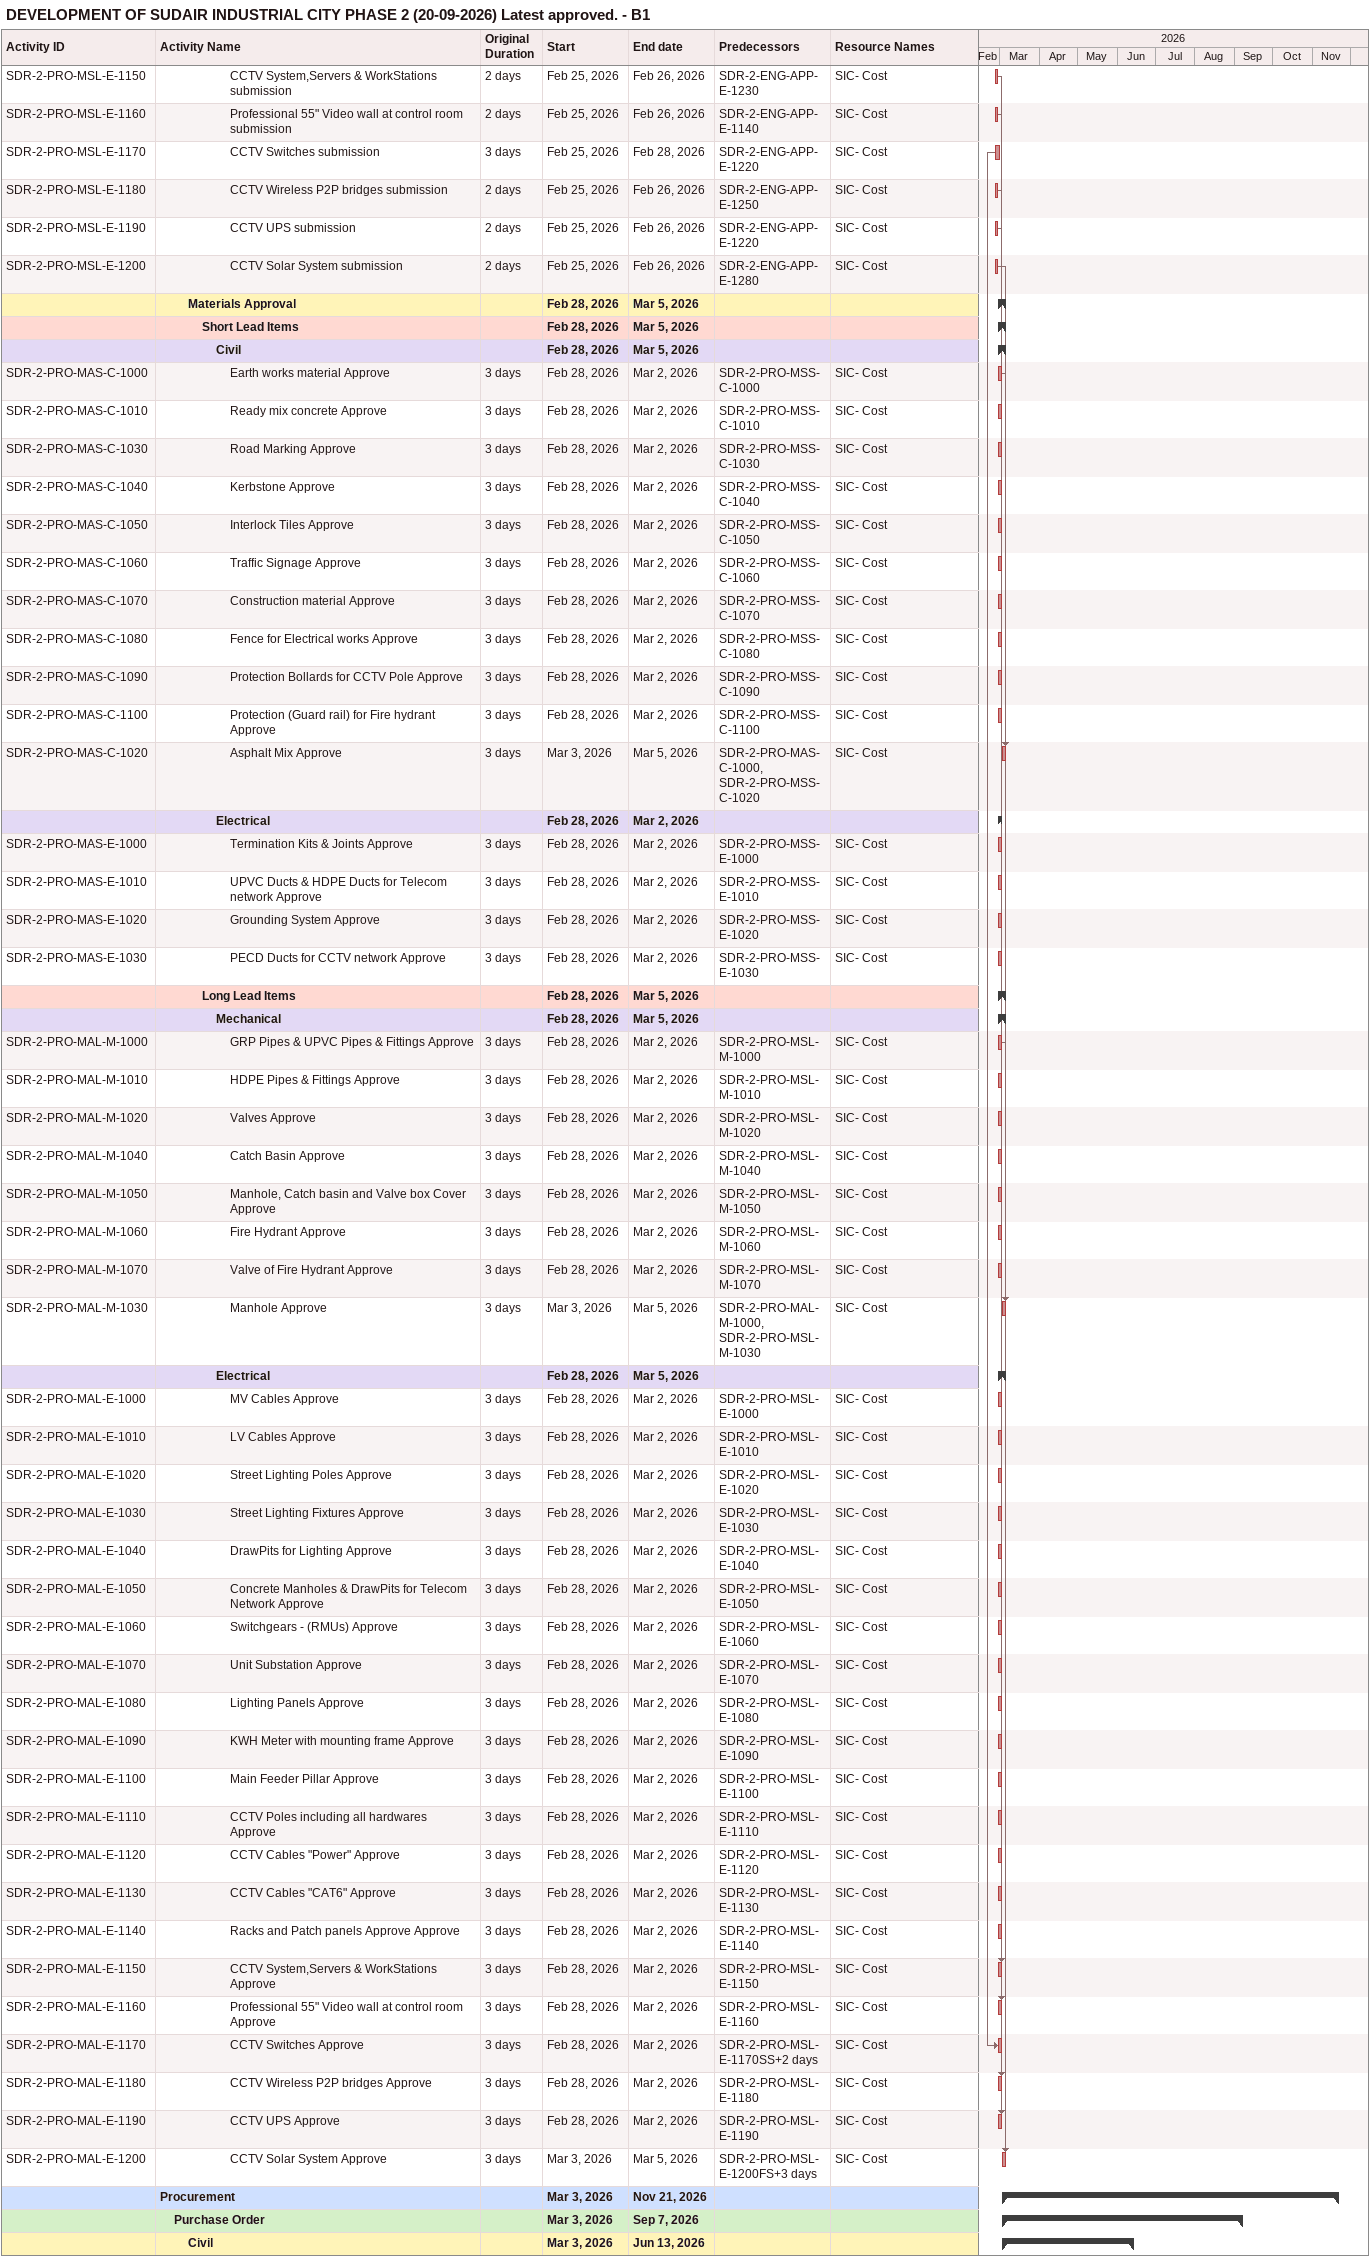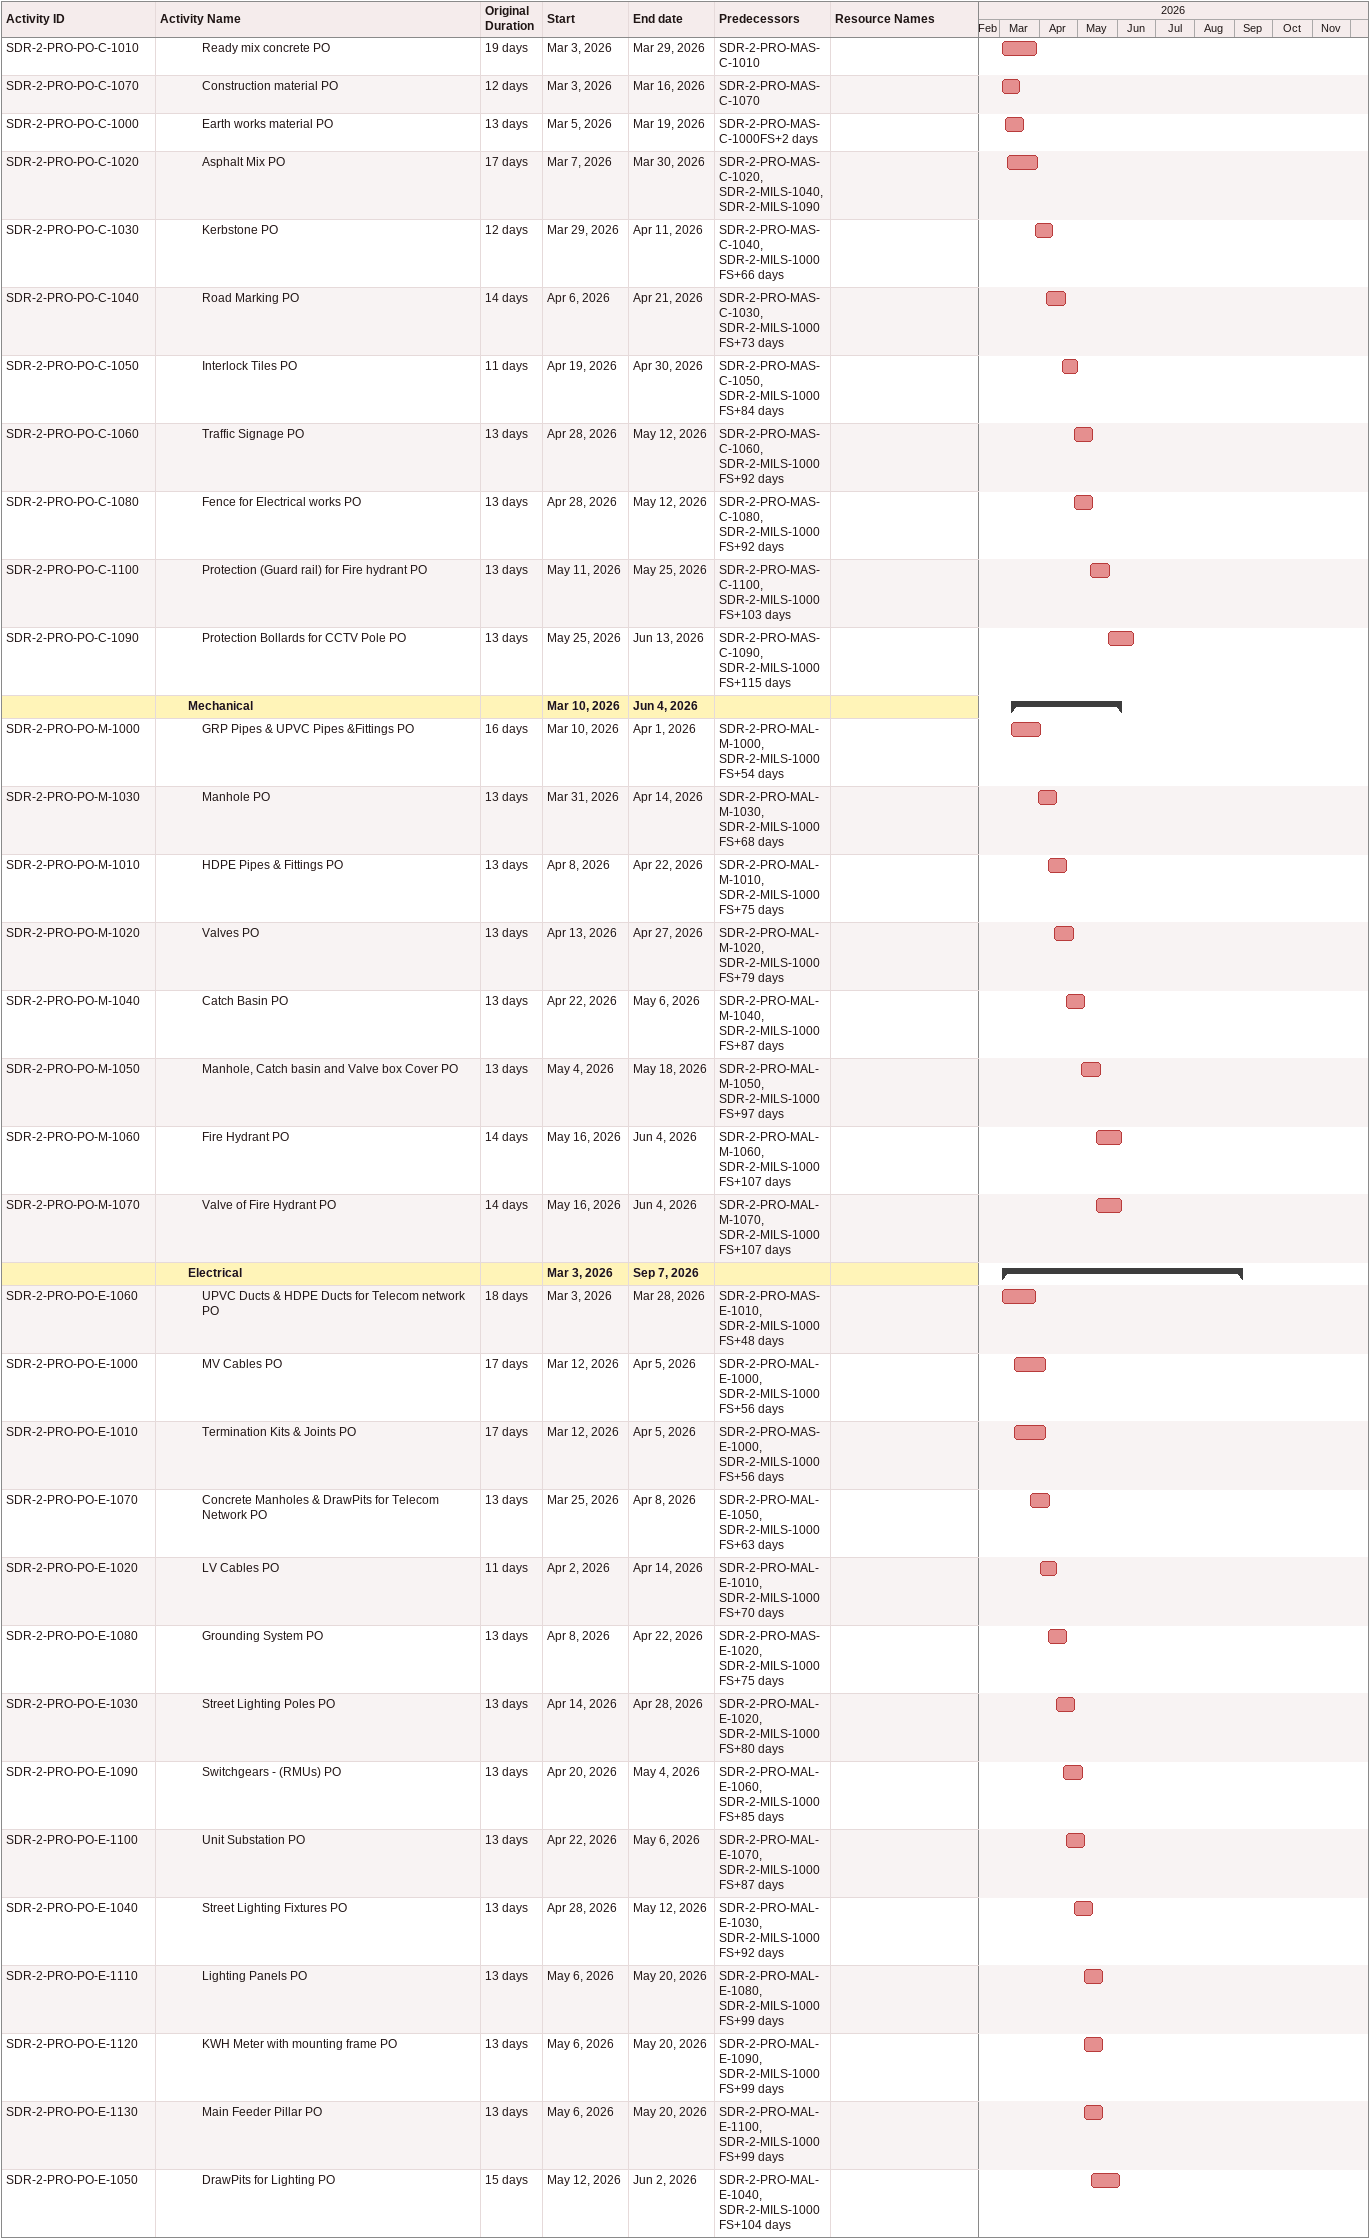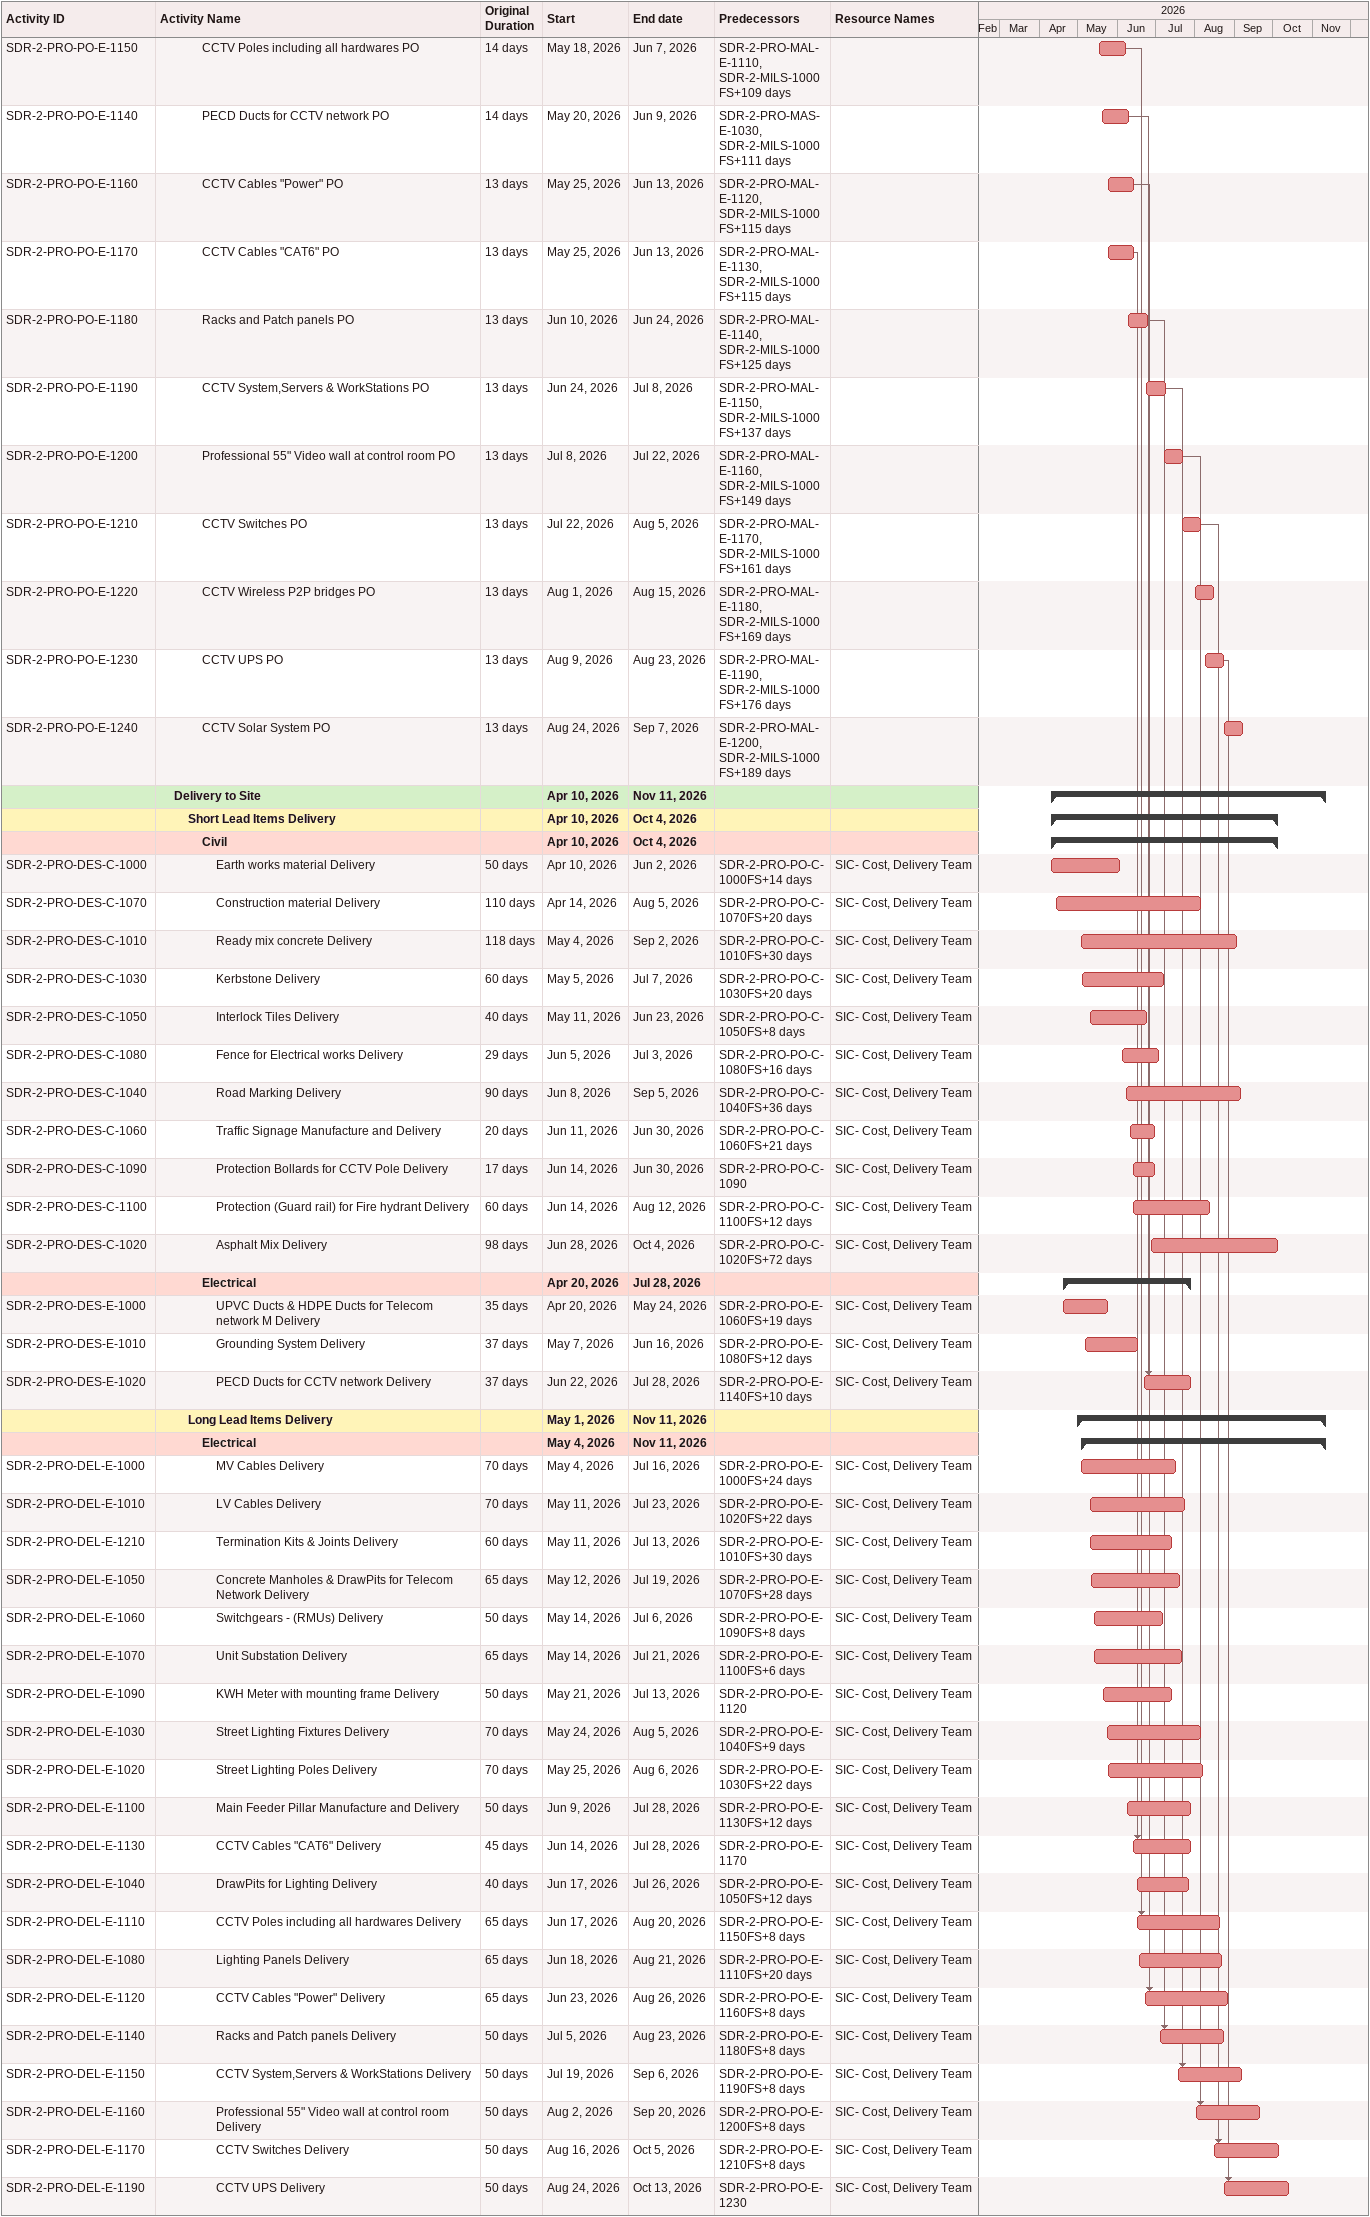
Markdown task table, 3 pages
DEVELOPMENT OF SUDAIR INDUSTRIAL CITY PHASE 2 (20-09-2026) Latest approved. - B1

| ID | Level | Task | Original duration | Start | Finish | Predecessors | Resources |
|---|---|---|---|---|---|---|---|
| SDR-2-PRO-MSL-E-1150 | 6 | CCTV System,Servers & WorkStations submission | 2d | 2026-02-25 | 2026-02-26 | SDR-2-ENG-APP-E-1230 | SIC- Cost |
| SDR-2-PRO-MSL-E-1160 | 6 | Professional 55" Video wall at control room submission | 2d | 2026-02-25 | 2026-02-26 | SDR-2-ENG-APP-E-1140 | SIC- Cost |
| SDR-2-PRO-MSL-E-1170 | 6 | CCTV Switches submission | 3d | 2026-02-25 | 2026-02-28 | SDR-2-ENG-APP-E-1220 | SIC- Cost |
| SDR-2-PRO-MSL-E-1180 | 6 | CCTV Wireless P2P bridges submission | 2d | 2026-02-25 | 2026-02-26 | SDR-2-ENG-APP-E-1250 | SIC- Cost |
| SDR-2-PRO-MSL-E-1190 | 6 | CCTV UPS submission | 2d | 2026-02-25 | 2026-02-26 | SDR-2-ENG-APP-E-1220 | SIC- Cost |
| SDR-2-PRO-MSL-E-1200 | 6 | CCTV Solar System submission | 2d | 2026-02-25 | 2026-02-26 | SDR-2-ENG-APP-E-1280 | SIC- Cost |
|  | 3 | **Materials Approval** |  | 2026-02-28 | 2026-03-05 |  |  |
|  | 4 | **Short Lead Items** |  | 2026-02-28 | 2026-03-05 |  |  |
|  | 5 | **Civil** |  | 2026-02-28 | 2026-03-05 |  |  |
| SDR-2-PRO-MAS-C-1000 | 6 | Earth works material Approve | 3d | 2026-02-28 | 2026-03-02 | SDR-2-PRO-MSS-C-1000 | SIC- Cost |
| SDR-2-PRO-MAS-C-1010 | 6 | Ready mix concrete Approve | 3d | 2026-02-28 | 2026-03-02 | SDR-2-PRO-MSS-C-1010 | SIC- Cost |
| SDR-2-PRO-MAS-C-1030 | 6 | Road Marking Approve | 3d | 2026-02-28 | 2026-03-02 | SDR-2-PRO-MSS-C-1030 | SIC- Cost |
| SDR-2-PRO-MAS-C-1040 | 6 | Kerbstone Approve | 3d | 2026-02-28 | 2026-03-02 | SDR-2-PRO-MSS-C-1040 | SIC- Cost |
| SDR-2-PRO-MAS-C-1050 | 6 | Interlock Tiles Approve | 3d | 2026-02-28 | 2026-03-02 | SDR-2-PRO-MSS-C-1050 | SIC- Cost |
| SDR-2-PRO-MAS-C-1060 | 6 | Traffic Signage Approve | 3d | 2026-02-28 | 2026-03-02 | SDR-2-PRO-MSS-C-1060 | SIC- Cost |
| SDR-2-PRO-MAS-C-1070 | 6 | Construction material Approve | 3d | 2026-02-28 | 2026-03-02 | SDR-2-PRO-MSS-C-1070 | SIC- Cost |
| SDR-2-PRO-MAS-C-1080 | 6 | Fence for Electrical works Approve | 3d | 2026-02-28 | 2026-03-02 | SDR-2-PRO-MSS-C-1080 | SIC- Cost |
| SDR-2-PRO-MAS-C-1090 | 6 | Protection Bollards for CCTV Pole Approve | 3d | 2026-02-28 | 2026-03-02 | SDR-2-PRO-MSS-C-1090 | SIC- Cost |
| SDR-2-PRO-MAS-C-1100 | 6 | Protection (Guard rail) for Fire hydrant Approve | 3d | 2026-02-28 | 2026-03-02 | SDR-2-PRO-MSS-C-1100 | SIC- Cost |
| SDR-2-PRO-MAS-C-1020 | 6 | Asphalt Mix Approve | 3d | 2026-03-03 | 2026-03-05 | SDR-2-PRO-MAS-C-1000, SDR-2-PRO-MSS-C-1020 | SIC- Cost |
|  | 5 | **Electrical** |  | 2026-02-28 | 2026-03-02 |  |  |
| SDR-2-PRO-MAS-E-1000 | 6 | Termination Kits & Joints Approve | 3d | 2026-02-28 | 2026-03-02 | SDR-2-PRO-MSS-E-1000 | SIC- Cost |
| SDR-2-PRO-MAS-E-1010 | 6 | UPVC Ducts & HDPE Ducts for Telecom network Approve | 3d | 2026-02-28 | 2026-03-02 | SDR-2-PRO-MSS-E-1010 | SIC- Cost |
| SDR-2-PRO-MAS-E-1020 | 6 | Grounding System Approve | 3d | 2026-02-28 | 2026-03-02 | SDR-2-PRO-MSS-E-1020 | SIC- Cost |
| SDR-2-PRO-MAS-E-1030 | 6 | PECD Ducts for CCTV network Approve | 3d | 2026-02-28 | 2026-03-02 | SDR-2-PRO-MSS-E-1030 | SIC- Cost |
|  | 4 | **Long Lead Items** |  | 2026-02-28 | 2026-03-05 |  |  |
|  | 5 | **Mechanical** |  | 2026-02-28 | 2026-03-05 |  |  |
| SDR-2-PRO-MAL-M-1000 | 6 | GRP Pipes & UPVC Pipes & Fittings Approve | 3d | 2026-02-28 | 2026-03-02 | SDR-2-PRO-MSL-M-1000 | SIC- Cost |
| SDR-2-PRO-MAL-M-1010 | 6 | HDPE Pipes & Fittings Approve | 3d | 2026-02-28 | 2026-03-02 | SDR-2-PRO-MSL-M-1010 | SIC- Cost |
| SDR-2-PRO-MAL-M-1020 | 6 | Valves Approve | 3d | 2026-02-28 | 2026-03-02 | SDR-2-PRO-MSL-M-1020 | SIC- Cost |
| SDR-2-PRO-MAL-M-1040 | 6 | Catch Basin Approve | 3d | 2026-02-28 | 2026-03-02 | SDR-2-PRO-MSL-M-1040 | SIC- Cost |
| SDR-2-PRO-MAL-M-1050 | 6 | Manhole, Catch basin and Valve box Cover Approve | 3d | 2026-02-28 | 2026-03-02 | SDR-2-PRO-MSL-M-1050 | SIC- Cost |
| SDR-2-PRO-MAL-M-1060 | 6 | Fire Hydrant Approve | 3d | 2026-02-28 | 2026-03-02 | SDR-2-PRO-MSL-M-1060 | SIC- Cost |
| SDR-2-PRO-MAL-M-1070 | 6 | Valve of Fire Hydrant Approve | 3d | 2026-02-28 | 2026-03-02 | SDR-2-PRO-MSL-M-1070 | SIC- Cost |
| SDR-2-PRO-MAL-M-1030 | 6 | Manhole Approve | 3d | 2026-03-03 | 2026-03-05 | SDR-2-PRO-MAL-M-1000, SDR-2-PRO-MSL-M-1030 | SIC- Cost |
|  | 5 | **Electrical** |  | 2026-02-28 | 2026-03-05 |  |  |
| SDR-2-PRO-MAL-E-1000 | 6 | MV Cables Approve | 3d | 2026-02-28 | 2026-03-02 | SDR-2-PRO-MSL-E-1000 | SIC- Cost |
| SDR-2-PRO-MAL-E-1010 | 6 | LV Cables Approve | 3d | 2026-02-28 | 2026-03-02 | SDR-2-PRO-MSL-E-1010 | SIC- Cost |
| SDR-2-PRO-MAL-E-1020 | 6 | Street Lighting Poles Approve | 3d | 2026-02-28 | 2026-03-02 | SDR-2-PRO-MSL-E-1020 | SIC- Cost |
| SDR-2-PRO-MAL-E-1030 | 6 | Street Lighting Fixtures Approve | 3d | 2026-02-28 | 2026-03-02 | SDR-2-PRO-MSL-E-1030 | SIC- Cost |
| SDR-2-PRO-MAL-E-1040 | 6 | DrawPits for Lighting Approve | 3d | 2026-02-28 | 2026-03-02 | SDR-2-PRO-MSL-E-1040 | SIC- Cost |
| SDR-2-PRO-MAL-E-1050 | 6 | Concrete Manholes & DrawPits for Telecom Network Approve | 3d | 2026-02-28 | 2026-03-02 | SDR-2-PRO-MSL-E-1050 | SIC- Cost |
| SDR-2-PRO-MAL-E-1060 | 6 | Switchgears - (RMUs) Approve | 3d | 2026-02-28 | 2026-03-02 | SDR-2-PRO-MSL-E-1060 | SIC- Cost |
| SDR-2-PRO-MAL-E-1070 | 6 | Unit Substation Approve | 3d | 2026-02-28 | 2026-03-02 | SDR-2-PRO-MSL-E-1070 | SIC- Cost |
| SDR-2-PRO-MAL-E-1080 | 6 | Lighting Panels Approve | 3d | 2026-02-28 | 2026-03-02 | SDR-2-PRO-MSL-E-1080 | SIC- Cost |
| SDR-2-PRO-MAL-E-1090 | 6 | KWH Meter with mounting frame Approve | 3d | 2026-02-28 | 2026-03-02 | SDR-2-PRO-MSL-E-1090 | SIC- Cost |
| SDR-2-PRO-MAL-E-1100 | 6 | Main Feeder Pillar Approve | 3d | 2026-02-28 | 2026-03-02 | SDR-2-PRO-MSL-E-1100 | SIC- Cost |
| SDR-2-PRO-MAL-E-1110 | 6 | CCTV Poles including all hardwares Approve | 3d | 2026-02-28 | 2026-03-02 | SDR-2-PRO-MSL-E-1110 | SIC- Cost |
| SDR-2-PRO-MAL-E-1120 | 6 | CCTV Cables "Power" Approve | 3d | 2026-02-28 | 2026-03-02 | SDR-2-PRO-MSL-E-1120 | SIC- Cost |
| SDR-2-PRO-MAL-E-1130 | 6 | CCTV Cables "CAT6" Approve | 3d | 2026-02-28 | 2026-03-02 | SDR-2-PRO-MSL-E-1130 | SIC- Cost |
| SDR-2-PRO-MAL-E-1140 | 6 | Racks and Patch panels Approve Approve | 3d | 2026-02-28 | 2026-03-02 | SDR-2-PRO-MSL-E-1140 | SIC- Cost |
| SDR-2-PRO-MAL-E-1150 | 6 | CCTV System,Servers & WorkStations Approve | 3d | 2026-02-28 | 2026-03-02 | SDR-2-PRO-MSL-E-1150 | SIC- Cost |
| SDR-2-PRO-MAL-E-1160 | 6 | Professional 55" Video wall at control room Approve | 3d | 2026-02-28 | 2026-03-02 | SDR-2-PRO-MSL-E-1160 | SIC- Cost |
| SDR-2-PRO-MAL-E-1170 | 6 | CCTV Switches Approve | 3d | 2026-02-28 | 2026-03-02 | SDR-2-PRO-MSL-E-1170SS+2d | SIC- Cost |
| SDR-2-PRO-MAL-E-1180 | 6 | CCTV Wireless P2P bridges Approve | 3d | 2026-02-28 | 2026-03-02 | SDR-2-PRO-MSL-E-1180 | SIC- Cost |
| SDR-2-PRO-MAL-E-1190 | 6 | CCTV UPS Approve | 3d | 2026-02-28 | 2026-03-02 | SDR-2-PRO-MSL-E-1190 | SIC- Cost |
| SDR-2-PRO-MAL-E-1200 | 6 | CCTV Solar System Approve | 3d | 2026-03-03 | 2026-03-05 | SDR-2-PRO-MSL-E-1200FS+3d | SIC- Cost |
|  | 1 | **Procurement** |  | 2026-03-03 | 2026-11-21 |  |  |
|  | 2 | **Purchase Order** |  | 2026-03-03 | 2026-09-07 |  |  |
|  | 3 | **Civil** |  | 2026-03-03 | 2026-06-13 |  |  |
| SDR-2-PRO-PO-C-1010 | 4 | Ready mix concrete PO | 19d | 2026-03-03 | 2026-03-29 | SDR-2-PRO-MAS-C-1010 |  |
| SDR-2-PRO-PO-C-1070 | 4 | Construction material PO | 12d | 2026-03-03 | 2026-03-16 | SDR-2-PRO-MAS-C-1070 |  |
| SDR-2-PRO-PO-C-1000 | 4 | Earth works material PO | 13d | 2026-03-05 | 2026-03-19 | SDR-2-PRO-MAS-C-1000FS+2d |  |
| SDR-2-PRO-PO-C-1020 | 4 | Asphalt Mix PO | 17d | 2026-03-07 | 2026-03-30 | SDR-2-PRO-MAS-C-1020, SDR-2-MILS-1040, SDR-2-MILS-1090 |  |
| SDR-2-PRO-PO-C-1030 | 4 | Kerbstone PO | 12d | 2026-03-29 | 2026-04-11 | SDR-2-PRO-MAS-C-1040, SDR-2-MILS-1000FS+66d |  |
| SDR-2-PRO-PO-C-1040 | 4 | Road Marking PO | 14d | 2026-04-06 | 2026-04-21 | SDR-2-PRO-MAS-C-1030, SDR-2-MILS-1000FS+73d |  |
| SDR-2-PRO-PO-C-1050 | 4 | Interlock Tiles PO | 11d | 2026-04-19 | 2026-04-30 | SDR-2-PRO-MAS-C-1050, SDR-2-MILS-1000FS+84d |  |
| SDR-2-PRO-PO-C-1060 | 4 | Traffic Signage PO | 13d | 2026-04-28 | 2026-05-12 | SDR-2-PRO-MAS-C-1060, SDR-2-MILS-1000FS+92d |  |
| SDR-2-PRO-PO-C-1080 | 4 | Fence for Electrical works PO | 13d | 2026-04-28 | 2026-05-12 | SDR-2-PRO-MAS-C-1080, SDR-2-MILS-1000FS+92d |  |
| SDR-2-PRO-PO-C-1100 | 4 | Protection (Guard rail) for Fire hydrant PO | 13d | 2026-05-11 | 2026-05-25 | SDR-2-PRO-MAS-C-1100, SDR-2-MILS-1000FS+103d |  |
| SDR-2-PRO-PO-C-1090 | 4 | Protection Bollards for CCTV Pole PO | 13d | 2026-05-25 | 2026-06-13 | SDR-2-PRO-MAS-C-1090, SDR-2-MILS-1000FS+115d |  |
|  | 3 | **Mechanical** |  | 2026-03-10 | 2026-06-04 |  |  |
| SDR-2-PRO-PO-M-1000 | 4 | GRP Pipes & UPVC Pipes &Fittings PO | 16d | 2026-03-10 | 2026-04-01 | SDR-2-PRO-MAL-M-1000, SDR-2-MILS-1000FS+54d |  |
| SDR-2-PRO-PO-M-1030 | 4 | Manhole PO | 13d | 2026-03-31 | 2026-04-14 | SDR-2-PRO-MAL-M-1030, SDR-2-MILS-1000FS+68d |  |
| SDR-2-PRO-PO-M-1010 | 4 | HDPE Pipes & Fittings PO | 13d | 2026-04-08 | 2026-04-22 | SDR-2-PRO-MAL-M-1010, SDR-2-MILS-1000FS+75d |  |
| SDR-2-PRO-PO-M-1020 | 4 | Valves PO | 13d | 2026-04-13 | 2026-04-27 | SDR-2-PRO-MAL-M-1020, SDR-2-MILS-1000FS+79d |  |
| SDR-2-PRO-PO-M-1040 | 4 | Catch Basin PO | 13d | 2026-04-22 | 2026-05-06 | SDR-2-PRO-MAL-M-1040, SDR-2-MILS-1000FS+87d |  |
| SDR-2-PRO-PO-M-1050 | 4 | Manhole, Catch basin and Valve box Cover PO | 13d | 2026-05-04 | 2026-05-18 | SDR-2-PRO-MAL-M-1050, SDR-2-MILS-1000FS+97d |  |
| SDR-2-PRO-PO-M-1060 | 4 | Fire Hydrant PO | 14d | 2026-05-16 | 2026-06-04 | SDR-2-PRO-MAL-M-1060, SDR-2-MILS-1000FS+107d |  |
| SDR-2-PRO-PO-M-1070 | 4 | Valve of Fire Hydrant PO | 14d | 2026-05-16 | 2026-06-04 | SDR-2-PRO-MAL-M-1070, SDR-2-MILS-1000FS+107d |  |
|  | 3 | **Electrical** |  | 2026-03-03 | 2026-09-07 |  |  |
| SDR-2-PRO-PO-E-1060 | 4 | UPVC Ducts & HDPE Ducts for Telecom network PO | 18d | 2026-03-03 | 2026-03-28 | SDR-2-PRO-MAS-E-1010, SDR-2-MILS-1000FS+48d |  |
| SDR-2-PRO-PO-E-1000 | 4 | MV Cables PO | 17d | 2026-03-12 | 2026-04-05 | SDR-2-PRO-MAL-E-1000, SDR-2-MILS-1000FS+56d |  |
| SDR-2-PRO-PO-E-1010 | 4 | Termination Kits & Joints PO | 17d | 2026-03-12 | 2026-04-05 | SDR-2-PRO-MAS-E-1000, SDR-2-MILS-1000FS+56d |  |
| SDR-2-PRO-PO-E-1070 | 4 | Concrete Manholes & DrawPits for Telecom Network PO | 13d | 2026-03-25 | 2026-04-08 | SDR-2-PRO-MAL-E-1050, SDR-2-MILS-1000FS+63d |  |
| SDR-2-PRO-PO-E-1020 | 4 | LV Cables PO | 11d | 2026-04-02 | 2026-04-14 | SDR-2-PRO-MAL-E-1010, SDR-2-MILS-1000FS+70d |  |
| SDR-2-PRO-PO-E-1080 | 4 | Grounding System PO | 13d | 2026-04-08 | 2026-04-22 | SDR-2-PRO-MAS-E-1020, SDR-2-MILS-1000FS+75d |  |
| SDR-2-PRO-PO-E-1030 | 4 | Street Lighting Poles PO | 13d | 2026-04-14 | 2026-04-28 | SDR-2-PRO-MAL-E-1020, SDR-2-MILS-1000FS+80d |  |
| SDR-2-PRO-PO-E-1090 | 4 | Switchgears - (RMUs) PO | 13d | 2026-04-20 | 2026-05-04 | SDR-2-PRO-MAL-E-1060, SDR-2-MILS-1000FS+85d |  |
| SDR-2-PRO-PO-E-1100 | 4 | Unit Substation PO | 13d | 2026-04-22 | 2026-05-06 | SDR-2-PRO-MAL-E-1070, SDR-2-MILS-1000FS+87d |  |
| SDR-2-PRO-PO-E-1040 | 4 | Street Lighting Fixtures PO | 13d | 2026-04-28 | 2026-05-12 | SDR-2-PRO-MAL-E-1030, SDR-2-MILS-1000FS+92d |  |
| SDR-2-PRO-PO-E-1110 | 4 | Lighting Panels PO | 13d | 2026-05-06 | 2026-05-20 | SDR-2-PRO-MAL-E-1080, SDR-2-MILS-1000FS+99d |  |
| SDR-2-PRO-PO-E-1120 | 4 | KWH Meter with mounting frame PO | 13d | 2026-05-06 | 2026-05-20 | SDR-2-PRO-MAL-E-1090, SDR-2-MILS-1000FS+99d |  |
| SDR-2-PRO-PO-E-1130 | 4 | Main Feeder Pillar PO | 13d | 2026-05-06 | 2026-05-20 | SDR-2-PRO-MAL-E-1100, SDR-2-MILS-1000FS+99d |  |
| SDR-2-PRO-PO-E-1050 | 4 | DrawPits for Lighting PO | 15d | 2026-05-12 | 2026-06-02 | SDR-2-PRO-MAL-E-1040, SDR-2-MILS-1000FS+104d |  |
| SDR-2-PRO-PO-E-1150 | 4 | CCTV Poles including all hardwares PO | 14d | 2026-05-18 | 2026-06-07 | SDR-2-PRO-MAL-E-1110, SDR-2-MILS-1000FS+109d |  |
| SDR-2-PRO-PO-E-1140 | 4 | PECD Ducts for CCTV network PO | 14d | 2026-05-20 | 2026-06-09 | SDR-2-PRO-MAS-E-1030, SDR-2-MILS-1000FS+111d |  |
| SDR-2-PRO-PO-E-1160 | 4 | CCTV Cables "Power" PO | 13d | 2026-05-25 | 2026-06-13 | SDR-2-PRO-MAL-E-1120, SDR-2-MILS-1000FS+115d |  |
| SDR-2-PRO-PO-E-1170 | 4 | CCTV Cables "CAT6" PO | 13d | 2026-05-25 | 2026-06-13 | SDR-2-PRO-MAL-E-1130, SDR-2-MILS-1000FS+115d |  |
| SDR-2-PRO-PO-E-1180 | 4 | Racks and Patch panels PO | 13d | 2026-06-10 | 2026-06-24 | SDR-2-PRO-MAL-E-1140, SDR-2-MILS-1000FS+125d |  |
| SDR-2-PRO-PO-E-1190 | 4 | CCTV System,Servers & WorkStations PO | 13d | 2026-06-24 | 2026-07-08 | SDR-2-PRO-MAL-E-1150, SDR-2-MILS-1000FS+137d |  |
| SDR-2-PRO-PO-E-1200 | 4 | Professional 55" Video wall at control room PO | 13d | 2026-07-08 | 2026-07-22 | SDR-2-PRO-MAL-E-1160, SDR-2-MILS-1000FS+149d |  |
| SDR-2-PRO-PO-E-1210 | 4 | CCTV Switches PO | 13d | 2026-07-22 | 2026-08-05 | SDR-2-PRO-MAL-E-1170, SDR-2-MILS-1000FS+161d |  |
| SDR-2-PRO-PO-E-1220 | 4 | CCTV Wireless P2P bridges PO | 13d | 2026-08-01 | 2026-08-15 | SDR-2-PRO-MAL-E-1180, SDR-2-MILS-1000FS+169d |  |
| SDR-2-PRO-PO-E-1230 | 4 | CCTV UPS PO | 13d | 2026-08-09 | 2026-08-23 | SDR-2-PRO-MAL-E-1190, SDR-2-MILS-1000FS+176d |  |
| SDR-2-PRO-PO-E-1240 | 4 | CCTV Solar System PO | 13d | 2026-08-24 | 2026-09-07 | SDR-2-PRO-MAL-E-1200, SDR-2-MILS-1000FS+189d |  |
|  | 2 | **Delivery to Site** |  | 2026-04-10 | 2026-11-11 |  |  |
|  | 3 | **Short Lead Items Delivery** |  | 2026-04-10 | 2026-10-04 |  |  |
|  | 4 | **Civil** |  | 2026-04-10 | 2026-10-04 |  |  |
| SDR-2-PRO-DES-C-1000 | 5 | Earth works material Delivery | 50d | 2026-04-10 | 2026-06-02 | SDR-2-PRO-PO-C-1000FS+14d | SIC- Cost, Delivery Team |
| SDR-2-PRO-DES-C-1070 | 5 | Construction material Delivery | 110d | 2026-04-14 | 2026-08-05 | SDR-2-PRO-PO-C-1070FS+20d | SIC- Cost, Delivery Team |
| SDR-2-PRO-DES-C-1010 | 5 | Ready mix concrete Delivery | 118d | 2026-05-04 | 2026-09-02 | SDR-2-PRO-PO-C-1010FS+30d | SIC- Cost, Delivery Team |
| SDR-2-PRO-DES-C-1030 | 5 | Kerbstone Delivery | 60d | 2026-05-05 | 2026-07-07 | SDR-2-PRO-PO-C-1030FS+20d | SIC- Cost, Delivery Team |
| SDR-2-PRO-DES-C-1050 | 5 | Interlock Tiles Delivery | 40d | 2026-05-11 | 2026-06-23 | SDR-2-PRO-PO-C-1050FS+8d | SIC- Cost, Delivery Team |
| SDR-2-PRO-DES-C-1080 | 5 | Fence for Electrical works Delivery | 29d | 2026-06-05 | 2026-07-03 | SDR-2-PRO-PO-C-1080FS+16d | SIC- Cost, Delivery Team |
| SDR-2-PRO-DES-C-1040 | 5 | Road Marking Delivery | 90d | 2026-06-08 | 2026-09-05 | SDR-2-PRO-PO-C-1040FS+36d | SIC- Cost, Delivery Team |
| SDR-2-PRO-DES-C-1060 | 5 | Traffic Signage Manufacture and Delivery | 20d | 2026-06-11 | 2026-06-30 | SDR-2-PRO-PO-C-1060FS+21d | SIC- Cost, Delivery Team |
| SDR-2-PRO-DES-C-1090 | 5 | Protection Bollards for CCTV Pole Delivery | 17d | 2026-06-14 | 2026-06-30 | SDR-2-PRO-PO-C-1090 | SIC- Cost, Delivery Team |
| SDR-2-PRO-DES-C-1100 | 5 | Protection (Guard rail) for Fire hydrant Delivery | 60d | 2026-06-14 | 2026-08-12 | SDR-2-PRO-PO-C-1100FS+12d | SIC- Cost, Delivery Team |
| SDR-2-PRO-DES-C-1020 | 5 | Asphalt Mix Delivery | 98d | 2026-06-28 | 2026-10-04 | SDR-2-PRO-PO-C-1020FS+72d | SIC- Cost, Delivery Team |
|  | 4 | **Electrical** |  | 2026-04-20 | 2026-07-28 |  |  |
| SDR-2-PRO-DES-E-1000 | 5 | UPVC Ducts & HDPE Ducts for Telecom network M Delivery | 35d | 2026-04-20 | 2026-05-24 | SDR-2-PRO-PO-E-1060FS+19d | SIC- Cost, Delivery Team |
| SDR-2-PRO-DES-E-1010 | 5 | Grounding System Delivery | 37d | 2026-05-07 | 2026-06-16 | SDR-2-PRO-PO-E-1080FS+12d | SIC- Cost, Delivery Team |
| SDR-2-PRO-DES-E-1020 | 5 | PECD Ducts for CCTV network Delivery | 37d | 2026-06-22 | 2026-07-28 | SDR-2-PRO-PO-E-1140FS+10d | SIC- Cost, Delivery Team |
|  | 3 | **Long Lead Items Delivery** |  | 2026-05-01 | 2026-11-11 |  |  |
|  | 4 | **Electrical** |  | 2026-05-04 | 2026-11-11 |  |  |
| SDR-2-PRO-DEL-E-1000 | 5 | MV Cables Delivery | 70d | 2026-05-04 | 2026-07-16 | SDR-2-PRO-PO-E-1000FS+24d | SIC- Cost, Delivery Team |
| SDR-2-PRO-DEL-E-1010 | 5 | LV Cables Delivery | 70d | 2026-05-11 | 2026-07-23 | SDR-2-PRO-PO-E-1020FS+22d | SIC- Cost, Delivery Team |
| SDR-2-PRO-DEL-E-1210 | 5 | Termination Kits & Joints Delivery | 60d | 2026-05-11 | 2026-07-13 | SDR-2-PRO-PO-E-1010FS+30d | SIC- Cost, Delivery Team |
| SDR-2-PRO-DEL-E-1050 | 5 | Concrete Manholes & DrawPits for Telecom Network Delivery | 65d | 2026-05-12 | 2026-07-19 | SDR-2-PRO-PO-E-1070FS+28d | SIC- Cost, Delivery Team |
| SDR-2-PRO-DEL-E-1060 | 5 | Switchgears - (RMUs) Delivery | 50d | 2026-05-14 | 2026-07-06 | SDR-2-PRO-PO-E-1090FS+8d | SIC- Cost, Delivery Team |
| SDR-2-PRO-DEL-E-1070 | 5 | Unit Substation Delivery | 65d | 2026-05-14 | 2026-07-21 | SDR-2-PRO-PO-E-1100FS+6d | SIC- Cost, Delivery Team |
| SDR-2-PRO-DEL-E-1090 | 5 | KWH Meter with mounting frame Delivery | 50d | 2026-05-21 | 2026-07-13 | SDR-2-PRO-PO-E-1120 | SIC- Cost, Delivery Team |
| SDR-2-PRO-DEL-E-1030 | 5 | Street Lighting Fixtures Delivery | 70d | 2026-05-24 | 2026-08-05 | SDR-2-PRO-PO-E-1040FS+9d | SIC- Cost, Delivery Team |
| SDR-2-PRO-DEL-E-1020 | 5 | Street Lighting Poles Delivery | 70d | 2026-05-25 | 2026-08-06 | SDR-2-PRO-PO-E-1030FS+22d | SIC- Cost, Delivery Team |
| SDR-2-PRO-DEL-E-1100 | 5 | Main Feeder Pillar Manufacture and Delivery | 50d | 2026-06-09 | 2026-07-28 | SDR-2-PRO-PO-E-1130FS+12d | SIC- Cost, Delivery Team |
| SDR-2-PRO-DEL-E-1130 | 5 | CCTV Cables "CAT6" Delivery | 45d | 2026-06-14 | 2026-07-28 | SDR-2-PRO-PO-E-1170 | SIC- Cost, Delivery Team |
| SDR-2-PRO-DEL-E-1040 | 5 | DrawPits for Lighting Delivery | 40d | 2026-06-17 | 2026-07-26 | SDR-2-PRO-PO-E-1050FS+12d | SIC- Cost, Delivery Team |
| SDR-2-PRO-DEL-E-1110 | 5 | CCTV Poles including all hardwares Delivery | 65d | 2026-06-17 | 2026-08-20 | SDR-2-PRO-PO-E-1150FS+8d | SIC- Cost, Delivery Team |
| SDR-2-PRO-DEL-E-1080 | 5 | Lighting Panels Delivery | 65d | 2026-06-18 | 2026-08-21 | SDR-2-PRO-PO-E-1110FS+20d | SIC- Cost, Delivery Team |
| SDR-2-PRO-DEL-E-1120 | 5 | CCTV Cables "Power" Delivery | 65d | 2026-06-23 | 2026-08-26 | SDR-2-PRO-PO-E-1160FS+8d | SIC- Cost, Delivery Team |
| SDR-2-PRO-DEL-E-1140 | 5 | Racks and Patch panels Delivery | 50d | 2026-07-05 | 2026-08-23 | SDR-2-PRO-PO-E-1180FS+8d | SIC- Cost, Delivery Team |
| SDR-2-PRO-DEL-E-1150 | 5 | CCTV System,Servers & WorkStations Delivery | 50d | 2026-07-19 | 2026-09-06 | SDR-2-PRO-PO-E-1190FS+8d | SIC- Cost, Delivery Team |
| SDR-2-PRO-DEL-E-1160 | 5 | Professional 55" Video wall at control room Delivery | 50d | 2026-08-02 | 2026-09-20 | SDR-2-PRO-PO-E-1200FS+8d | SIC- Cost, Delivery Team |
| SDR-2-PRO-DEL-E-1170 | 5 | CCTV Switches Delivery | 50d | 2026-08-16 | 2026-10-05 | SDR-2-PRO-PO-E-1210FS+8d | SIC- Cost, Delivery Team |
| SDR-2-PRO-DEL-E-1190 | 5 | CCTV UPS Delivery | 50d | 2026-08-24 | 2026-10-13 | SDR-2-PRO-PO-E-1230 | SIC- Cost, Delivery Team |
